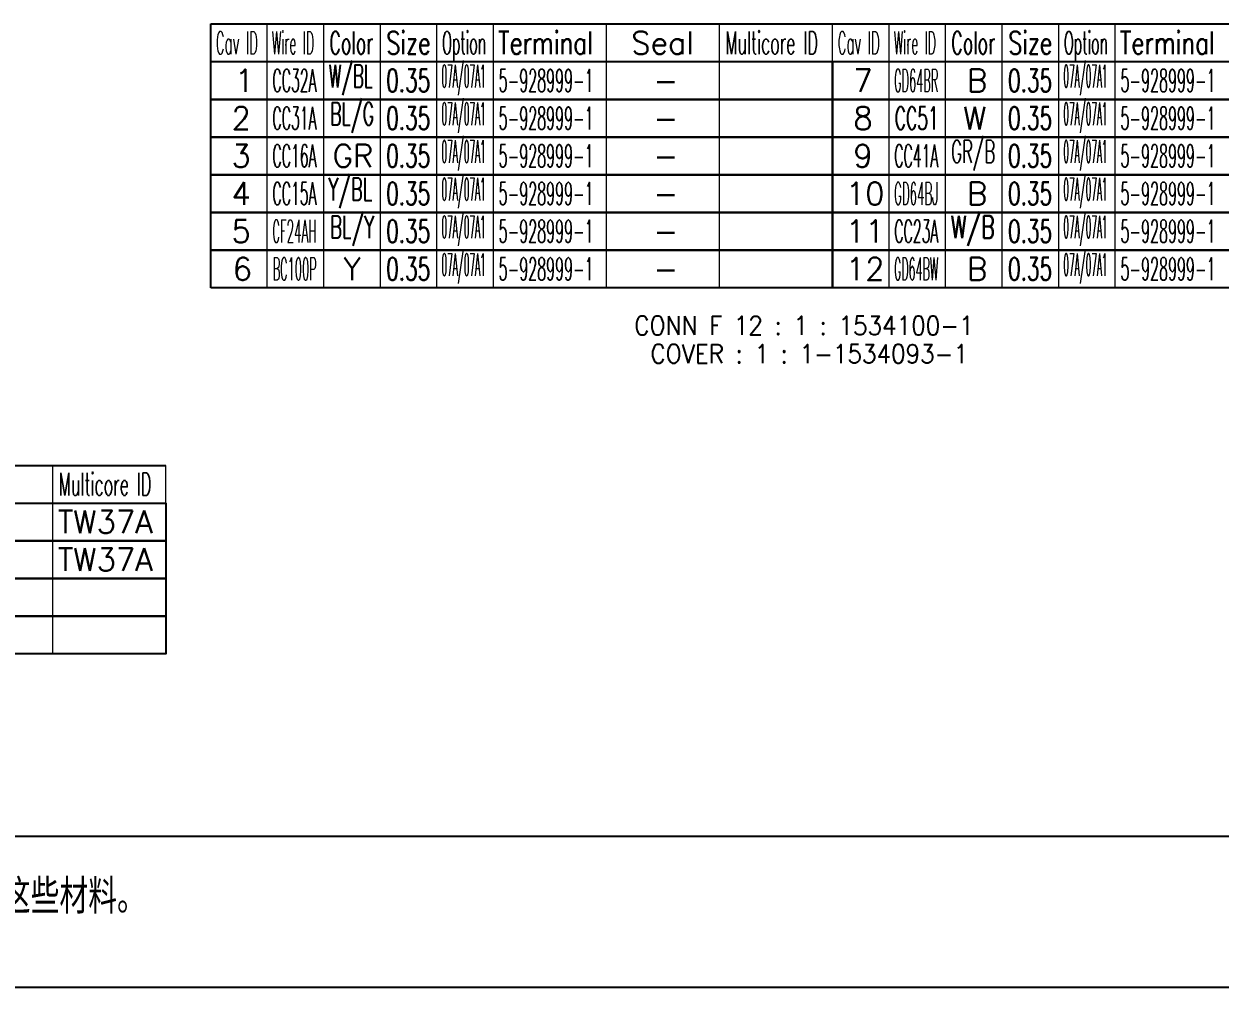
# Model space of a CAD drawing. Header units: inches. Extents: x 47316 to 59086, y 3141 to 11743.
# Drawn here: x 53365.2 to 53523.9, y 8232.5 to 8360.2 of the extents above; entities that cross this region are included whole.
import ezdxf

# ---------------------------------------------------------------- set-up
doc = ezdxf.new("R2010")
doc.units = ezdxf.units.IN
doc.header["$MEASUREMENT"] = 0
doc.styles.add('MtX_FangSong_GB2312', font='')
doc.styles.get("Standard").update_dxf_attribs({"font": ''})
doc.styles.get('MtX_FangSong_GB2312').set_extended_font_data('FangSong_GB2312')
doc.styles.get('Standard').set_extended_font_data('SimSun')

msp = doc.modelspace()

# ---------------------------------------------------------------- linework, layer by layer
at = {"color": 0, "linetype": 'Continuous', "lineweight": -2}
for p, q in [((53390, 8360.2), (53555, 8360.2)), ((53390, 8355.2), (53390, 8360.2)), ((53390, 8355.2), (53555, 8355.2)), ((53301.56, 8301.65), (53384.06, 8301.65)), ((53301.56, 8296.65), (53384.06, 8296.65))]:
    msp.add_line(p, q, dxfattribs=at)
at = {"color": 7, "linetype": 'Continuous', "lineweight": 15}
for p, q in [((53397.5, 8355.2), (53397.5, 8360.2)), ((53405, 8355.2), (53405, 8360.2)), ((53412.5, 8355.2), (53412.5, 8360.2)), ((53420, 8355.2), (53420, 8360.2)), ((53427.5, 8355.2), (53427.5, 8360.2)), ((53442.5, 8355.2), (53442.5, 8360.2)), ((53457.5, 8355.2), (53457.5, 8360.2)), ((53472.5, 8355.2), (53472.5, 8360.2)), ((53480, 8355.2), (53480, 8360.2)), ((53487.5, 8355.2), (53487.5, 8360.2)), ((53495, 8355.2), (53495, 8360.2)), ((53502.5, 8355.2), (53502.5, 8360.2)), ((53510, 8355.2), (53510, 8360.2)), ((53369.06, 8296.65), (53369.06, 8301.65)), ((53384.06, 8296.65), (53384.06, 8301.65))]:
    msp.add_line(p, q, dxfattribs=at)
at = {"color": 102, "linetype": 'Continuous', "lineweight": 15}
for p, q in [((53397.5, 8350.2), (53397.5, 8355.2)), ((53405, 8350.2), (53405, 8355.2)), ((53412.5, 8350.2), (53412.5, 8355.2)), ((53420, 8350.2), (53420, 8355.2)), ((53427.5, 8350.2), (53427.5, 8355.2)), ((53442.5, 8350.2), (53442.5, 8355.2)), ((53457.5, 8350.2), (53457.5, 8355.2)), ((53480, 8350.2), (53480, 8355.2)), ((53487.5, 8350.2), (53487.5, 8355.2)), ((53495, 8350.2), (53495, 8355.2)), ((53502.5, 8350.2), (53502.5, 8355.2)), ((53510, 8350.2), (53510, 8355.2)), ((53397.5, 8345.2), (53397.5, 8350.2)), ((53405, 8345.2), (53405, 8350.2)), ((53412.5, 8345.2), (53412.5, 8350.2)), ((53420, 8345.2), (53420, 8350.2)), ((53427.5, 8345.2), (53427.5, 8350.2)), ((53442.5, 8345.2), (53442.5, 8350.2)), ((53457.5, 8345.2), (53457.5, 8350.2)), ((53480, 8345.2), (53480, 8350.2)), ((53487.5, 8345.2), (53487.5, 8350.2)), ((53495, 8345.2), (53495, 8350.2)), ((53502.5, 8345.2), (53502.5, 8350.2)), ((53510, 8345.2), (53510, 8350.2)), ((53397.5, 8340.2), (53397.5, 8345.2)), ((53405, 8340.2), (53405, 8345.2)), ((53412.5, 8340.2), (53412.5, 8345.2)), ((53420, 8340.2), (53420, 8345.2)), ((53427.5, 8340.2), (53427.5, 8345.2)), ((53442.5, 8340.2), (53442.5, 8345.2)), ((53457.5, 8340.2), (53457.5, 8345.2)), ((53480, 8340.2), (53480, 8345.2)), ((53487.5, 8340.2), (53487.5, 8345.2)), ((53495, 8340.2), (53495, 8345.2)), ((53502.5, 8340.2), (53502.5, 8345.2)), ((53510, 8340.2), (53510, 8345.2)), ((53397.5, 8335.2), (53397.5, 8340.2)), ((53405, 8335.2), (53405, 8340.2)), ((53412.5, 8335.2), (53412.5, 8340.2)), ((53420, 8335.2), (53420, 8340.2)), ((53427.5, 8335.2), (53427.5, 8340.2)), ((53442.5, 8335.2), (53442.5, 8340.2)), ((53457.5, 8335.2), (53457.5, 8340.2)), ((53480, 8335.2), (53480, 8340.2)), ((53487.5, 8335.2), (53487.5, 8340.2)), ((53495, 8335.2), (53495, 8340.2)), ((53502.5, 8335.2), (53502.5, 8340.2)), ((53510, 8335.2), (53510, 8340.2)), ((53397.5, 8330.2), (53397.5, 8335.2)), ((53405, 8330.2), (53405, 8335.2)), ((53412.5, 8330.2), (53412.5, 8335.2)), ((53420, 8330.2), (53420, 8335.2)), ((53427.5, 8330.2), (53427.5, 8335.2)), ((53442.5, 8330.2), (53442.5, 8335.2)), ((53457.5, 8330.2), (53457.5, 8335.2)), ((53480, 8330.2), (53480, 8335.2)), ((53487.5, 8330.2), (53487.5, 8335.2)), ((53495, 8330.2), (53495, 8335.2)), ((53502.5, 8330.2), (53502.5, 8335.2)), ((53510, 8330.2), (53510, 8335.2)), ((53397.5, 8325.2), (53397.5, 8330.2)), ((53405, 8325.2), (53405, 8330.2)), ((53412.5, 8325.2), (53412.5, 8330.2)), ((53420, 8325.2), (53420, 8330.2)), ((53427.5, 8325.2), (53427.5, 8330.2)), ((53442.5, 8325.2), (53442.5, 8330.2)), ((53457.5, 8325.2), (53457.5, 8330.2)), ((53480, 8325.2), (53480, 8330.2)), ((53487.5, 8325.2), (53487.5, 8330.2)), ((53495, 8325.2), (53495, 8330.2)), ((53502.5, 8325.2), (53502.5, 8330.2)), ((53510, 8325.2), (53510, 8330.2)), ((53369.06, 8291.65), (53369.06, 8296.65)), ((53369.06, 8286.65), (53369.06, 8291.65)), ((53369.06, 8281.65), (53369.06, 8286.65)), ((53369.06, 8276.65), (53369.06, 8281.65))]:
    msp.add_line(p, q, dxfattribs=at)
at = {"color": 0, "lineweight": -2}
for p, q in [((50267.93, 8252.45), (56171.93, 8252.45)), ((50247.93, 8232.45), (56191.93, 8232.45))]:
    msp.add_line(p, q, dxfattribs=at)
at = {"color": 0, "linetype": 'Continuous', "lineweight": -2}
for points in [[(53390, 8350.2), (53390, 8355.2), (53472.5, 8355.2), (53472.5, 8350.2)], [(53472.5, 8350.2), (53472.5, 8355.2), (53555, 8355.2), (53555, 8350.2)], [(53390, 8345.2), (53390, 8350.2), (53472.5, 8350.2), (53472.5, 8345.2)], [(53472.5, 8345.2), (53472.5, 8350.2), (53555, 8350.2), (53555, 8345.2)], [(53390, 8340.2), (53390, 8345.2), (53472.5, 8345.2), (53472.5, 8340.2)], [(53472.5, 8340.2), (53472.5, 8345.2), (53555, 8345.2), (53555, 8340.2)], [(53390, 8335.2), (53390, 8340.2), (53472.5, 8340.2), (53472.5, 8335.2)], [(53472.5, 8335.2), (53472.5, 8340.2), (53555, 8340.2), (53555, 8335.2)], [(53390, 8330.2), (53390, 8335.2), (53472.5, 8335.2), (53472.5, 8330.2)], [(53472.5, 8330.2), (53472.5, 8335.2), (53555, 8335.2), (53555, 8330.2)], [(53390, 8325.2), (53390, 8330.2), (53472.5, 8330.2), (53472.5, 8325.2)], [(53472.5, 8325.2), (53472.5, 8330.2), (53555, 8330.2), (53555, 8325.2)], [(53301.56, 8291.65), (53301.56, 8296.65), (53384.06, 8296.65), (53384.06, 8291.65)], [(53301.56, 8286.65), (53301.56, 8291.65), (53384.06, 8291.65), (53384.06, 8286.65)], [(53301.56, 8281.65), (53301.56, 8286.65), (53384.06, 8286.65), (53384.06, 8281.65)], [(53301.56, 8276.65), (53301.56, 8281.65), (53384.06, 8281.65), (53384.06, 8276.65)]]:
    msp.add_lwpolyline(points, close=True, dxfattribs=at)

# ---------------------------------------------------------------- texts
at = {"color": 0, "lineweight": -2, "style": 'MtX_FangSong_GB2312', "width": 0.7}
msp.add_text('此图表和这里任何其他信息，都是吉利汽车研究院有限公司受著作权保护的机密材料，未经具体书面授权任何人不得以生产、出售或任何其他原因为目的，披露、出借、复制或使用这些材料。', height=4, dxfattribs=at).set_placement((53060.57, 8242.63))
at = {"color": 7, "linetype": 'Continuous', "lineweight": 15, "char_height": 3, "attachment_point": 1}
for s, insert, width in [('\\Fromans.shx;\\W0.4292452830;\\T1.0000000000;\\o\\lCav ID', (53390.68, 8359.2), 6.5), ('\\Fromans.shx;\\W0.4026548673;\\T1.0000000000;\\o\\lWire ID', (53398.11, 8359.2), 6.5), ('\\Fromans.shx;\\W0.5687500000;\\T1.0000000000;\\o\\lColor', (53405.74, 8359.2), 6.5), ('\\Fromans.shx;\\W0.7222222222;\\T1.0000000000;\\o\\lSize', (53413.31, 8359.2), 6.5), ('\\Fromans.shx;\\W0.4595959596;\\T1.0000000000;\\o\\lOption', (53420.7, 8359.2), 6.5), ('\\Fromans.shx;\\W0.7480916031;\\T1.0000000000;\\o\\lTerminal', (53428.11, 8359.2), 14), ('\\Fromans.shx;\\W1.0000000000;\\T1.0000000000;\\o\\lSeal', (53445.78, 8359.2), 9.2857), ('\\Fromans.shx;\\W0.5185185185;\\T1.0000000000;\\o\\lMulticore ID', (53458.29, 8359.2), 14), ('\\Fromans.shx;\\W0.4292452830;\\T1.0000000000;\\o\\lCav ID', (53473.18, 8359.2), 6.5), ('\\Fromans.shx;\\W0.4026548673;\\T1.0000000000;\\o\\lWire ID', (53480.61, 8359.2), 6.5), ('\\Fromans.shx;\\W0.5687500000;\\T1.0000000000;\\o\\lColor', (53488.24, 8359.2), 6.5), ('\\Fromans.shx;\\W0.7222222222;\\T1.0000000000;\\o\\lSize', (53495.81, 8359.2), 6.5), ('\\Fromans.shx;\\W0.4595959596;\\T1.0000000000;\\o\\lOption', (53503.2, 8359.2), 6.5), ('\\Fromans.shx;\\W0.7480916031;\\T1.0000000000;\\o\\lTerminal', (53510.61, 8359.2), 14), ('\\Fromans.shx;\\W1.0000000000;\\T1.0000000000;\\o\\l1', (53393.18, 8354.2), 2.8571), ('\\Fromans.shx;\\W1.0000000000;\\T1.0000000000;\\o\\l7', (53475.25, 8354.2), 2.8571), ('\\Fromans.shx;\\W1.0000000000;\\T1.0000000000;\\o\\l2', (53392.75, 8349.2), 2.8571), ('\\Fromans.shx;\\W1.0000000000;\\T1.0000000000;\\o\\l8', (53475.25, 8349.2), 2.8571), ('\\Fromans.shx;\\W1.0000000000;\\T1.0000000000;\\o\\l3', (53392.75, 8344.2), 2.8571), ('\\Fromans.shx;\\W1.0000000000;\\T1.0000000000;\\o\\l9', (53475.25, 8344.2), 2.8571), ('\\Fromans.shx;\\W1.0000000000;\\T1.0000000000;\\o\\l4', (53392.75, 8339.2), 2.8571), ('\\Fromans.shx;\\W1.0000000000;\\T1.0000000000;\\o\\l10', (53474.25, 8339.2), 5.7143), ('\\Fromans.shx;\\W1.0000000000;\\T1.0000000000;\\o\\l5', (53392.75, 8334.2), 2.8571), ('\\Fromans.shx;\\W1.0000000000;\\T1.0000000000;\\o\\l11', (53474.25, 8334.2), 5.7143), ('\\Fromans.shx;\\W1.0000000000;\\T1.0000000000;\\o\\l6', (53392.89, 8329.2), 2.8571), ('\\Fromans.shx;\\W1.0000000000;\\T1.0000000000;\\o\\l12', (53474.25, 8329.2), 5.7143), ('\\Fromans.shx;\\W0.5185185185;\\T1.0000000000;\\o\\lMulticore ID', (53369.86, 8300.65), 14)]:
    msp.add_mtext(s, dxfattribs=dict(at, insert=insert, width=width))
at = {"color": 140, "linetype": 'Continuous', "lineweight": 15, "char_height": 3, "attachment_point": 1}
for s, insert, width in [('\\Fromans.shx;\\W0.5416666667;\\T1.0000000000;\\o\\lW/BL', (53405.65, 8354.77), 6.5), ('\\Fromans.shx;\\W0.2879746835;\\T1.0000000000;\\o\\l07A/07A1', (53420.62, 8354.77), 6.5), ('\\Fromans.shx;\\W0.2879746835;\\T1.0000000000;\\o\\l07A/07A1', (53503.12, 8354.77), 6.5), ('\\Fromans.shx;\\W1.0000000000;\\T1.0000000000;\\o\\lB', (53490.32, 8354.2), 3), ('\\Fromans.shx;\\W1.0000000000;\\T1.0000000000;\\o\\l-', (53448.71, 8354.2), 3.7143), ('\\Fromans.shx;\\W0.5617283951;\\T1.0000000000;\\o\\lBL/G', (53405.82, 8349.77), 6.5), ('\\Fromans.shx;\\W0.2879746835;\\T1.0000000000;\\o\\l07A/07A1', (53420.62, 8349.77), 6.5), ('\\Fromans.shx;\\W1.0000000000;\\T1.0000000000;\\o\\lW', (53489.82, 8349.2), 3.4286), ('\\Fromans.shx;\\W0.2879746835;\\T1.0000000000;\\o\\l07A/07A1', (53503.12, 8349.77), 6.5), ('\\Fromans.shx;\\W1.0000000000;\\T1.0000000000;\\o\\l-', (53448.71, 8349.2), 3.7143), ('\\Fromans.shx;\\W0.2879746835;\\T1.0000000000;\\o\\l07A/07A1', (53420.62, 8344.77), 6.5), ('\\Fromans.shx;\\W0.5352941176;\\T1.0000000000;\\o\\lGR/B', (53488.23, 8344.77), 6.5), ('\\Fromans.shx;\\W0.2879746835;\\T1.0000000000;\\o\\l07A/07A1', (53503.12, 8344.77), 6.5), ('\\Fromans.shx;\\W1.0000000000;\\T1.0000000000;\\o\\lGR', (53406.18, 8344.2), 6), ('\\Fromans.shx;\\W1.0000000000;\\T1.0000000000;\\o\\l-', (53448.71, 8344.2), 3.7143), ('\\Fromans.shx;\\W0.5833333333;\\T1.0000000000;\\o\\lY/BL', (53405.58, 8339.77), 6.5), ('\\Fromans.shx;\\W0.2879746835;\\T1.0000000000;\\o\\l07A/07A1', (53420.62, 8339.77), 6.5), ('\\Fromans.shx;\\W0.2879746835;\\T1.0000000000;\\o\\l07A/07A1', (53503.12, 8339.77), 6.5), ('\\Fromans.shx;\\W1.0000000000;\\T1.0000000000;\\o\\lB', (53490.32, 8339.2), 3), ('\\Fromans.shx;\\W1.0000000000;\\T1.0000000000;\\o\\l-', (53448.71, 8339.2), 3.7143), ('\\Fromans.shx;\\W0.5833333333;\\T1.0000000000;\\o\\lBL/Y', (53405.83, 8334.77), 6.5), ('\\Fromans.shx;\\W0.2879746835;\\T1.0000000000;\\o\\l07A/07A1', (53420.62, 8334.77), 6.5), ('\\Fromans.shx;\\W0.6791044776;\\T1.0000000000;\\o\\lW/B', (53488.19, 8334.77), 6.5), ('\\Fromans.shx;\\W0.2879746835;\\T1.0000000000;\\o\\l07A/07A1', (53503.12, 8334.77), 6.5), ('\\Fromans.shx;\\W1.0000000000;\\T1.0000000000;\\o\\l-', (53448.71, 8334.2), 3.7143), ('\\Fromans.shx;\\W0.2879746835;\\T1.0000000000;\\o\\l07A/07A1', (53420.62, 8329.77), 6.5), ('\\Fromans.shx;\\W0.2879746835;\\T1.0000000000;\\o\\l07A/07A1', (53503.12, 8329.77), 6.5), ('\\Fromans.shx;\\W1.0000000000;\\T1.0000000000;\\o\\lY', (53407.61, 8329.2), 2.5714), ('\\Fromans.shx;\\W1.0000000000;\\T1.0000000000;\\o\\lB', (53490.32, 8329.2), 3), ('\\Fromans.shx;\\W1.0000000000;\\T1.0000000000;\\o\\l-', (53448.71, 8329.2), 3.7143)]:
    msp.add_mtext(s, dxfattribs=dict(at, insert=insert, width=width))
at = {"color": 21, "linetype": 'Continuous', "lineweight": 15, "char_height": 3, "attachment_point": 1}
for s, insert, width in [('\\Fromans.shx;\\W0.4550000000;\\T1.0000000000;\\o\\lCC32A', (53398.19, 8354.2), 6.5), ('\\Fromans.shx;\\W0.6500000000;\\T1.0000000000;\\o\\l0.35', (53413.28, 8354.2), 6.5), ('\\Fromans.shx;\\W0.4622641509;\\T1.0000000000;\\o\\l5-928999-1', (53428.2, 8354.2), 14), ('\\Fromans.shx;\\W0.3669354839;\\T1.0000000000;\\o\\lGD64BR', (53480.66, 8354.2), 6.5), ('\\Fromans.shx;\\W0.6500000000;\\T1.0000000000;\\o\\l0.35', (53495.78, 8354.2), 6.5), ('\\Fromans.shx;\\W0.4622641509;\\T1.0000000000;\\o\\l5-928999-1', (53510.7, 8354.2), 14), ('\\Fromans.shx;\\W0.4550000000;\\T1.0000000000;\\o\\lCC31A', (53398.19, 8349.2), 6.5), ('\\Fromans.shx;\\W0.6500000000;\\T1.0000000000;\\o\\l0.35', (53413.28, 8349.2), 6.5), ('\\Fromans.shx;\\W0.4622641509;\\T1.0000000000;\\o\\l5-928999-1', (53428.2, 8349.2), 14), ('\\Fromans.shx;\\W0.5548780488;\\T1.0000000000;\\o\\lCC51', (53480.74, 8349.2), 6.5), ('\\Fromans.shx;\\W0.6500000000;\\T1.0000000000;\\o\\l0.35', (53495.78, 8349.2), 6.5), ('\\Fromans.shx;\\W0.4622641509;\\T1.0000000000;\\o\\l5-928999-1', (53510.7, 8349.2), 14), ('\\Fromans.shx;\\W0.4550000000;\\T1.0000000000;\\o\\lCC16A', (53398.19, 8344.2), 6.5), ('\\Fromans.shx;\\W0.6500000000;\\T1.0000000000;\\o\\l0.35', (53413.28, 8344.2), 6.5), ('\\Fromans.shx;\\W0.4622641509;\\T1.0000000000;\\o\\l5-928999-1', (53428.2, 8344.2), 14), ('\\Fromans.shx;\\W0.4550000000;\\T1.0000000000;\\o\\lCC41A', (53480.69, 8344.2), 6.5), ('\\Fromans.shx;\\W0.6500000000;\\T1.0000000000;\\o\\l0.35', (53495.78, 8344.2), 6.5), ('\\Fromans.shx;\\W0.4622641509;\\T1.0000000000;\\o\\l5-928999-1', (53510.7, 8344.2), 14), ('\\Fromans.shx;\\W0.4550000000;\\T1.0000000000;\\o\\lCC15A', (53398.19, 8339.2), 6.5), ('\\Fromans.shx;\\W0.6500000000;\\T1.0000000000;\\o\\l0.35', (53413.28, 8339.2), 6.5), ('\\Fromans.shx;\\W0.4622641509;\\T1.0000000000;\\o\\l5-928999-1', (53428.2, 8339.2), 14), ('\\Fromans.shx;\\W0.3823529412;\\T1.0000000000;\\o\\lGD64BJ', (53480.66, 8339.2), 6.5), ('\\Fromans.shx;\\W0.6500000000;\\T1.0000000000;\\o\\l0.35', (53495.78, 8339.2), 6.5), ('\\Fromans.shx;\\W0.4622641509;\\T1.0000000000;\\o\\l5-928999-1', (53510.7, 8339.2), 14), ('\\Fromans.shx;\\W0.3823529412;\\T1.0000000000;\\o\\lCF24AH', (53398.16, 8334.2), 6.5), ('\\Fromans.shx;\\W0.6500000000;\\T1.0000000000;\\o\\l0.35', (53413.28, 8334.2), 6.5), ('\\Fromans.shx;\\W0.4622641509;\\T1.0000000000;\\o\\l5-928999-1', (53428.2, 8334.2), 14), ('\\Fromans.shx;\\W0.4550000000;\\T1.0000000000;\\o\\lCC23A', (53480.69, 8334.2), 6.5), ('\\Fromans.shx;\\W0.6500000000;\\T1.0000000000;\\o\\l0.35', (53495.78, 8334.2), 6.5), ('\\Fromans.shx;\\W0.4622641509;\\T1.0000000000;\\o\\l5-928999-1', (53510.7, 8334.2), 14), ('\\Fromans.shx;\\W0.3699186992;\\T1.0000000000;\\o\\lBC100P', (53398.21, 8329.2), 6.5), ('\\Fromans.shx;\\W0.6500000000;\\T1.0000000000;\\o\\l0.35', (53413.28, 8329.2), 6.5), ('\\Fromans.shx;\\W0.4622641509;\\T1.0000000000;\\o\\l5-928999-1', (53428.2, 8329.2), 14), ('\\Fromans.shx;\\W0.3582677165;\\T1.0000000000;\\o\\lGD64BW', (53480.65, 8329.2), 6.5), ('\\Fromans.shx;\\W0.6500000000;\\T1.0000000000;\\o\\l0.35', (53495.78, 8329.2), 6.5), ('\\Fromans.shx;\\W0.4622641509;\\T1.0000000000;\\o\\l5-928999-1', (53510.7, 8329.2), 14), ('\\Fromans.shx;\\W1.0000000000;\\T1.0000000000;\\o\\lTW37A', (53369.71, 8295.65), 14), ('\\Fromans.shx;\\W1.0000000000;\\T1.0000000000;\\o\\lTW37A', (53369.71, 8290.65), 14)]:
    msp.add_mtext(s, dxfattribs=dict(at, insert=insert, width=width))
at = {"color": 42, "linetype": 'Continuous', "lineweight": 15, "char_height": 2.5, "attachment_point": 1}
for s, insert, width in [('\\Fromans.shx;\\W0.9000000000;\\T1.0000000000;\\o\\lCONN F 12 : 1 : 1534100-1', (53446.19, 8321.45), 53.25), ('\\Fromans.shx;\\W0.9000000000;\\T1.0000000000;\\o\\lCOVER : 1 : 1-1534093-1', (53448.34, 8317.7), 48.9643)]:
    msp.add_mtext(s, dxfattribs=dict(at, insert=insert, width=width))

doc.saveas('drawing.dxf')
